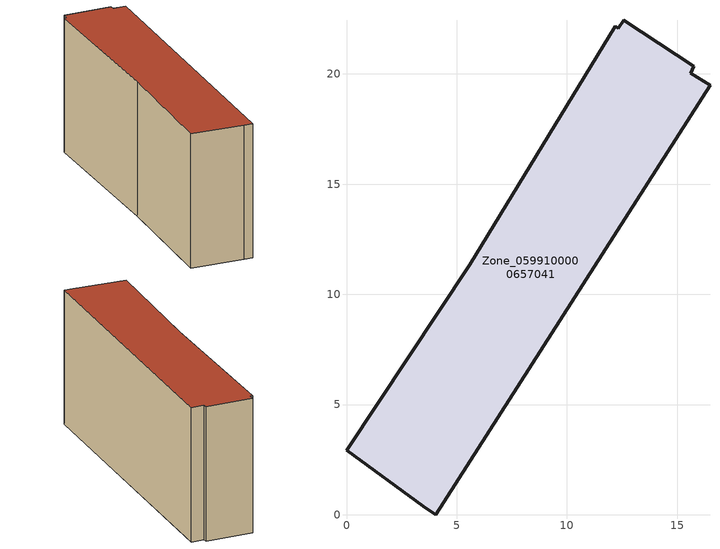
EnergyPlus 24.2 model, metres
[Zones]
Zone_0599100000657041
 floor ground (C_G): 12.57,22.43 15.75,20.35 15.61,20.03 16.49,19.48 4.05,0 3.49,0.38 0,2.93 5.59,11.35 12.18,22.16 12.34,22.07 z0
 wall outside (C_F): 0,2.93 3.49,0.38 4.05,0 16.49,19.48 15.61,20.03 15.75,20.35 12.57,22.43 12.34,22.07 12.18,22.16 5.59,11.35 0,2.93 z0:11.11
 roof outside (C_R): 15.61,20.03 15.75,20.35 12.57,22.43 12.34,22.07 12.18,22.16 5.59,11.35 0,2.93 3.49,0.38 4.05,0 16.49,19.48 z11.11
[BUILDING]
Pand.0599100000657041: North Axis=0; Terrain=City; Loads Convergence Tolerance Value=0.04; Temperature Convergence Tolerance Value=0.4; Solar Distribution=FullExterior; Maximum Number of Warmup Days=25; Minimum Number of Warmup Days=1
[Site:Location]
Rotterdam.The.Hague.AP_ZH_NLD Design_Conditions: Latitude=51.96; Longitude=4.45; Time Zone=1; Elevation=-4.5
[SITE:GROUNDTEMPERATURE:BUILDINGSURFACE]
18, 18, 18, 18, 18, 18, 18, 18, 18, 18, 18, 18
[MATERIAL] Thermal Absorptance=0.9; Solar Absorptance=0.7; Visible Absorptance=0.7
Name | Roughness | Thickness | Conductivity | Density | Specific Heat
G.TI.1946 | MediumSmooth | 0.15 | 1 | 540 | 1210
F.TI.1946 | Rough | 0.3 | 0.857143 | 1920 | 840
R.TI.1946 | MediumRough | 0.2 | 0.1 | 1500 | 1000
[CONSTRUCTION]
C_G: G.TI.1946
C_F: F.TI.1946
C_R: R.TI.1946
[ZONE]
Zone_0599100000657041: Type=1; Multiplier=1; Ceiling Height=Autocalculate; Volume=Autocalculate; Floor Area=autocalculate; Part of Total Floor Area=Yes
[ZONEINFILTRATION:DESIGNFLOWRATE]
Infil_Zone_0599100000657041: Zone or ZoneList or Space or SpaceList=Zone_0599100000657041; Schedule=AlwaysOn; Design Flow Rate Calculation Method=Flow/Area; Flow Rate per Floor Area=0.003; Constant Term Coefficient=1; Temperature Term Coefficient=0; Velocity Term Coefficient=0; Velocity Squared Term Coefficient=0
[HVACTEMPLATE:ZONE:IDEALLOADSAIRSYSTEM]
Zone_0599100000657041: Maximum Heating Supply Air Temperature=50; Minimum Cooling Supply Air Temperature=13; Maximum Heating Supply Air Humidity Ratio=0.0156; Minimum Cooling Supply Air Humidity Ratio=0.0077; Heating Limit=NoLimit; Cooling Limit=NoLimit; Dehumidification Control Type=ConstantSensibleHeatRatio; Cooling Sensible Heat Ratio=0.7; Dehumidification Setpoint=60; Humidification Control Type=None; Humidification Setpoint=30; Outdoor Air Method=None; Outdoor Air Flow Rate per Person=0.00944; Outdoor Air Flow Rate per Zone Floor Area=0; Outdoor Air Flow Rate per Zone=0; Demand Controlled Ventilation Type=None; Outdoor Air Economizer Type=NoEconomizer; Heat Recovery Type=None; Sensible Heat Recovery Effectiveness=0.7; Latent Heat Recovery Effectiveness=0.65
[ZONECONTROL:THERMOSTAT]
ThermostatControl_Zone_0599100000657041: Zone or ZoneList=Zone_0599100000657041; Control Type Schedule=DualSetpointControlType; Control 1=Thermostat_Zone_0599100000657041; Temperature Difference Between Cutout And Setpoint=0
[THERMOSTATSETPOINT:DUALSETPOINT]
Thermostat_Zone_0599100000657041: Heating Setpoint Temperature Schedule=HeatingSetpoint_Zone_0599100000657041; Cooling Setpoint Temperature Schedule=CoolingSetpoint_Zone_0599100000657041
[SCHEDULE:COMPACT]
HeatingSetpoint_Zone_0599100000657041: Through: 12/31, For: AllDays, Until: 24:00, 21
CoolingSetpoint_Zone_0599100000657041: Through: 12/31, For: AllDays, Until: 24:00, 24
DualSetpointControlType: Through: 12/31, For: AllDays, Until: 24:00, 4
AlwaysOn: Through: 12/31, For: AllDays, Until: 24:00, 1
